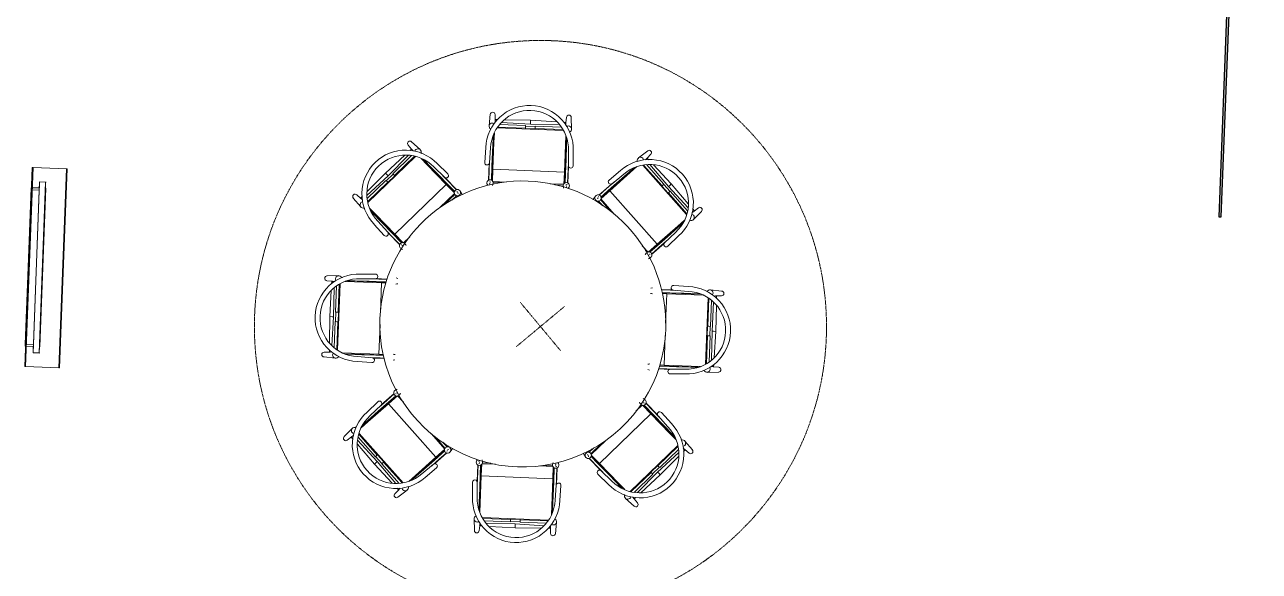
# Model space of a CAD drawing. Header units: millimetres. Extents: x 17567 to 83301, y -4294 to 56331.
# Drawn here: x 25720 to 33488, y 25881 to 29321 of the extents above; entities that cross this region are included whole.
import ezdxf

# ---------------------------------------------------------------- set-up
doc = ezdxf.new("R2010")
doc.units = ezdxf.units.MM
doc.header["$MEASUREMENT"] = 0
doc.linetypes.add('Hidden', pattern=[7.14375, 4.7625, -2.38125])
for name, color, linetype, lineweight in [('A-WALL-PATT', 111, 'Continuous', 13), ('E-ELEC-EQPM', 71, 'Continuous', 13), ('E-ELEC-EQPM-HDLN', 91, 'Hidden', 13), ('I-FURN', 40, 'Continuous', 13), ('I-WALL', 2, 'Continuous', 13), ('Q-CASE', 33, 'Continuous', 13)]:
    doc.layers.add(name, color=color, linetype=linetype, lineweight=lineweight)

# ---------------------------------------------------------------- blocks, each defined once
blk = doc.blocks.new('New Furniture_Chairs for Low Team Tables_NC6 - NC6-V95-GA PLAN - LEVEL 11')
at = {"layer": 'I-FURN'}
for p, q in [((-255, 216.7), (-260, 143.7)), ((-222.7, 182.4), (-225, 216.7)), ((-207.4, 185.6), (-223.3, 185.3)), ((-221.7, 168.1), (-222.5, 180.2)), ((-182, 168), (0, 165)), ((0, 189), (-163.7, 186.3)), ((165.1, 184.9), (0, 189)), ((0, 189), (0, 175.1)), ((0, 175.1), (0, 165)), ((0, 165), (180.5, 169.5)), ((222.9, 183.4), (208.9, 183.8)), ((219.7, 170.5), (222.1, 170.6)), ((222.6, 180.6), (221.8, 169.3)), ((225, 216.7), (222.7, 182.1)), ((260, 143.7), (255, 216.7)), ((-250, 125.3), (-250, 119.7)), ((-248, 125.3), (-248, 123.4)), ((-230, -198.4), (-230, 85.5)), ((-225, 42.9), (-225, 99.9)), ((-207.9, 132.5), (207.9, 132.5)), ((-204.6, 137.7), (-30, 137.7)), ((-30, 153.7), (-194.5, 153.7)), ((-30, 153.6), (-30, 153.7)), ((-30, 150.5), (-30, 153.6)), ((30, 151.5), (-30, 151.5)), ((-30, 143.6), (-30, 150.5)), ((-30, 137.7), (-30, 143.6)), ((-30, 135.3), (-30, 137.7)), ((30, 135.3), (-30, 135.3)), ((194.5, 153.7), (30, 153.7)), ((30, 153.7), (30, 153.6)), ((30, 153.6), (30, 150.5)), ((30, 150.5), (30, 143.6)), ((30, 143.6), (30, 137.7)), ((30, 137.7), (204.6, 137.7)), ((30, 137.7), (30, 135.3)), ((225, 99.9), (225, 42.9)), ((230, 85.5), (230, -198.4)), ((248, 123.4), (248, 125.3)), ((250, 119.7), (250, 125.3)), ((-275, 6.2), (-278.5, -87.1)), ((-248.6, -88.2), (-245, 5.7)), ((-225, 42.9), (-225, -128.7)), ((225, -128.7), (225, 42.9)), ((245, 5.7), (248.6, -88.2)), ((278.5, -87.1), (275, 6.2)), ((-250, -93.8), (-250, -198.4)), ((-225, -128.7), (225, -128.7)), ((-225, -205.3), (-225, -128.7)), ((225, -202.8), (225, -128.7)), ((250, -198.4), (250, -93.8)), ((-259.3, -219.2), (-256.7, -230.3)), ((-248, -197.8), (-248, -198.4)), ((-240, -215.9), (-240, -211.9)), ((-169.1, -205.5), (-224.4, -205.5)), ((-223.4, -230.4), (-222.1, -225.2)), ((-222.1, -225.1), (-220.7, -219.2)), ((-222, -210.4), (-206.6, -210.4)), ((224.3, -205.5), (95.8, -205.5)), ((125.1, -210.4), (222.7, -210.4)), ((183, -223.7), (225, -223.7)), ((193.6, -226.1), (222.2, -225.4)), ((220.7, -219.2), (222.1, -225.1)), ((222.1, -225.2), (224.4, -234.6)), ((232, -197.8), (232, -198.4)), ((240, -212.7), (240, -215.9)), ((254.6, -238.9), (259.3, -219.2))]:
    blk.add_line(p, q, dxfattribs=at)
at = {"layer": 'I-FURN', "flags": 128}
for points in [[(-222.5, 178.6), (-222.5, 178.7), (-222.5, 179.1), (-222.5, 179.4), (-222.5, 179.6), (-222.5, 180), (-222.5, 180.1), (-222.6, 180.4), (-222.6, 180.7), (-222.6, 180.9), (-222.6, 181.3), (-222.7, 181.7), (-222.7, 181.9), (-222.8, 182.1), (-222.8, 182.4), (-222.9, 182.8), (-222.9, 183), (-223, 183.4), (-223, 183.7), (-223.2, 184.2), (-223.2, 184.7), (-223.3, 184.8)], [(222.7, 182), (222.7, 181.7), (222.6, 181.5), (222.6, 181.2), (222.6, 180.9), (222.6, 180.6), (222.5, 180.1), (222.5, 179.7), (222.5, 179.5), (222.5, 179.2), (222.5, 178.9), (222.5, 178.8), (222.5, 178.6), (222.5, 178.5), (222.6, 178.2)], [(-232, -197), (-232, -109.8), (-232, -21.8), (-232, 65.8), (-232, 79.8)], [(232, 79.4), (232, 37.9), (232, -49.9), (232, -137.9), (232, -197.8)], [(-248, -73.7), (-248, -137.9), (-248, -197.8)], [(248, -197), (248, -109.8), (248, -73.7)], [(-246.1, -196.9), (-246.4, -197), (-246.6, -197.1), (-246.7, -197.1), (-246.9, -197.2), (-247.1, -197.3), (-247.2, -197.3), (-247.4, -197.4), (-247.5, -197.5), (-247.6, -197.5), (-247.7, -197.6), (-247.8, -197.7), (-247.9, -197.7), (-248, -197.8), (-248, -197.8), (-248, -197.8), (-248, -197.8)], [(-242.5, -206.6), (-242.2, -206.6), (-241.9, -206.5), (-241.7, -206.5), (-241.3, -206.5), (-241.1, -206.5), (-240.9, -206.5), (-240.8, -206.5), (-240.6, -206.5), (-240.4, -206.5), (-240.1, -206.4), (-240, -206.4)], [(222.2, -225.3), (222.2, -225.4), (222.2, -225.4), (222.1, -225.2), (222.1, -224.9), (222, -224.6), (222, -224.4)], [(233.9, -196.9), (233.6, -197), (233.4, -197.1), (233.3, -197.1), (233.1, -197.2), (232.9, -197.3), (232.8, -197.3), (232.6, -197.4), (232.5, -197.5), (232.4, -197.5), (232.3, -197.6), (232.2, -197.7), (232.1, -197.7), (232, -197.8), (232, -197.8), (232, -197.8), (232, -197.8)], [(242.5, -206.6), (242.8, -206.7), (243.2, -206.7), (243.4, -206.8), (243.7, -206.8), (243.9, -206.9), (244.1, -206.9), (244.2, -207), (244.5, -207), (244.6, -207.1), (244.9, -207.1), (245, -207.2)]]:
    blk.add_lwpolyline(points, dxfattribs=at)
at = {"layer": 'I-FURN'}
for centre, radius, start, end in [((0, 6.9), 275, 89.99992, 180.13786), ((0, 5.7), 245, 90.0009, 180), ((0, 6.9), 275, 359.86214, 90.00008), ((0, 5.7), 245, 0, 89.9991), ((-263.5, -87.7), 15, 177.83343, 357.83343), ((263.5, -87.7), 15, 182.16657, 2.16657)]:
    blk.add_arc(centre, radius, start, end, dxfattribs=at)
for centre, major_axis, ratio, start_param, end_param in [((-240, 142.4), (-20, 0), 0.987314, 4.712389, 7.463284), ((-240, 215.7), (-15, 0), 0.987314, 4.712389, 6.283185), ((-240, 215.7), (15, 0), 0.987314, 0, 1.570796), ((-240, 142.4), (20, 0), 0.987314, 1.047198, 1.570796), ((240, 215.7), (-15, 0), 0.987314, 4.712389, 6.283185), ((240, 142.4), (-20, 0), 0.987314, 4.712389, 5.235988), ((240, 215.7), (15, 0), 0.987314, 0, 1.570796), ((240, 142.4), (20, 0), 0.987314, 5.103087, 7.853982), ((-240, -214.6), (19.8, 0), 0.999107, 1.570796, 3.60261), ((-240, -214.6), (19.8, 0), 0.999107, 0.018154, 1.570796), ((240, -214.6), (19.8, 0), 0.999107, 1.570796, 4.712389), ((240, -214.6), (19.8, 0), 0.999107, 0.872665, 1.570796), ((240, -214.6), (19.8, 0), 0.999107, 4.712389, 7.116678), ((240, -235.4), (15, 0), 0.999107, 1.3885, 1.570796), ((240, -235.4), (15, 0), 0.999107, 0.365985, 0.523599), ((240, -235.4), (15, 0), 0.999107, 5.637669, 6.424489)]:
    blk.add_ellipse(centre, major_axis=major_axis, ratio=ratio, start_param=start_param, end_param=end_param, dxfattribs=at)
blk = doc.blocks.new('New Furniture_Chairs for Low Team Tables_NC6 - NC6-V96-GA PLAN - LEVEL 11')
at = {"layer": 'I-FURN'}
for p, q in [((-256.7, 230.3), (-259.3, 219.2)), ((-250, 163.4), (-250, 93.8)), ((-230, -85.5), (-230, 157.4)), ((-225, 128.7), (-225, 156)), ((-222.1, 225.2), (-223.4, 230.4)), ((-220.7, 219.2), (-222.1, 225.1)), ((222.1, 225.1), (220.7, 219.2)), ((223.4, 230.4), (222.1, 225.2)), ((225, 128.7), (225, 156)), ((230, 157.4), (230, -85.5)), ((250, 93.8), (250, 163.4)), ((259.3, 219.2), (256.7, 230.3)), ((-275, -6.2), (-278.5, 87.1)), ((-248.6, 88.2), (-245, -5.7)), ((-225, 128.7), (-225, -42.9)), ((-38.4, 128.7), (-225, 128.7)), ((225, 128.7), (38.4, 128.7)), ((225, -42.9), (225, 128.7)), ((245, -5.7), (248.6, 88.2)), ((278.5, 87.1), (275, -6.2)), ((-225, -99.9), (-225, -42.9)), ((225, -42.9), (225, -99.9)), ((-260, -143.7), (-255, -216.7)), ((-250, -119.7), (-250, -125.3)), ((-248, -123.4), (-248, -125.3)), ((207.9, -132.5), (-207.9, -132.5)), ((-30, -137.7), (-204.6, -137.7)), ((-194.5, -153.7), (-30, -153.7)), ((-30, -137.7), (-30, -135.3)), ((-30, -135.3), (30, -135.3)), ((-30, -143.6), (-30, -137.7)), ((-30, -150.5), (-30, -143.6)), ((-30, -153.6), (-30, -150.5)), ((-30, -151.5), (30, -151.5)), ((-30, -153.7), (-30, -153.6)), ((30, -135.3), (30, -137.7)), ((30, -137.7), (30, -143.6)), ((204.6, -137.7), (30, -137.7)), ((30, -143.6), (30, -150.5)), ((30, -150.5), (30, -153.6)), ((30, -153.6), (30, -153.7)), ((30, -153.7), (194.5, -153.7)), ((248, -125.3), (248, -123.4)), ((250, -125.3), (250, -119.7)), ((255, -216.7), (260, -143.7)), ((-225, -216.7), (-222.7, -182.4)), ((-223.3, -185.3), (-207.4, -185.6)), ((-222.5, -180.2), (-221.7, -168.1)), ((0, -165), (-182, -168)), ((-163.7, -186.3), (0, -189)), ((180.5, -169.5), (0, -165)), ((0, -165), (0, -175.1)), ((0, -175.1), (0, -189)), ((0, -189), (165.1, -184.9)), ((208.9, -183.8), (222.9, -183.4)), ((222.1, -170.6), (219.7, -170.5)), ((221.7, -168.1), (222.6, -180.6)), ((222.7, -182.1), (225, -216.7))]:
    blk.add_line(p, q, dxfattribs=at)
at = {"layer": 'I-FURN', "flags": 128}
for points in [[(-248, 162.8), (-248, 109.8), (-248, 73.7)], [(-232, -79.8), (-232, -37.9), (-232, 49.9), (-232, 137.9), (-232, 158)], [(232, 158), (232, 109.8), (232, 21.8), (232, -65.8), (232, -79.8)], [(248, 73.7), (248, 137.9), (248, 162.8)], [(-223.3, -184.8), (-223.2, -184.6), (-223, -183.7), (-222.9, -183.2), (-222.9, -182.9), (-222.8, -182.4), (-222.7, -182), (-222.7, -181.7), (-222.7, -181.4), (-222.6, -181), (-222.6, -180.7), (-222.6, -180.5), (-222.5, -180.2), (-222.5, -180), (-222.5, -179.9), (-222.5, -179.6), (-222.5, -179.5), (-222.5, -179.3), (-222.5, -179.1), (-222.5, -178.9), (-222.5, -178.6)], [(222.5, -178.2), (222.5, -178.6), (222.5, -178.8), (222.5, -179), (222.5, -179.3), (222.5, -179.7), (222.5, -179.9), (222.5, -180), (222.5, -180.3), (222.6, -180.6), (222.6, -180.8), (222.6, -181.2), (222.6, -181.5), (222.7, -182)], [(222.6, -181.6), (222.6, -181.3), (222.6, -181.1), (222.6, -180.9), (222.6, -180.7), (222.6, -180.6), (222.7, -180.4), (222.7, -180.3), (222.7, -180.1)]]:
    blk.add_lwpolyline(points, dxfattribs=at)
at = {"layer": 'I-FURN'}
for centre, radius, start, end in [((-263.5, 87.7), 15, 2.16657, 182.16657), ((263.5, 87.7), 15, 357.83343, 177.83343), ((0, -6.9), 275, 179.86214, 270.00008), ((0, -5.7), 245, 180, 269.9991), ((0, -5.7), 245, 270.0009, 360), ((0, -6.9), 275, 269.99992, 0.13786)]:
    blk.add_arc(centre, radius, start, end, dxfattribs=at)
for centre, major_axis, start_param, end_param in [((-240, -142.4), (20, 0), 1.961494, 4.712389), ((240, -142.4), (-20, 0), 1.570796, 4.321691), ((-240, -215.7), (15, 0), 3.141593, 4.712389), ((-240, -142.4), (-20, 0), 1.570796, 2.094395), ((-240, -215.7), (-15, 0), 1.570796, 3.141593), ((240, -215.7), (15, 0), 3.141593, 4.712389), ((240, -142.4), (20, 0), 4.18879, 4.712389), ((240, -215.7), (-15, 0), 1.570796, 3.141593)]:
    blk.add_ellipse(centre, major_axis=major_axis, ratio=0.987314, start_param=start_param, end_param=end_param, dxfattribs=at)
blk = doc.blocks.new('New Furniture_Chairs for Low Team Tables_NC6 - NC6-V97-GA PLAN - LEVEL 11')
at = {"layer": 'I-FURN'}
for p, q in [((-255, 216.7), (-260, 143.7)), ((-222.7, 182.4), (-225, 216.7)), ((-207.4, 185.6), (-223.3, 185.3)), ((-221.7, 168.1), (-222.5, 180.2)), ((-182, 168), (0, 165)), ((0, 189), (-163.7, 186.3)), ((165.1, 184.9), (0, 189)), ((0, 189), (0, 175.1)), ((0, 175.1), (0, 165)), ((0, 165), (180.5, 169.5)), ((222.9, 183.4), (208.9, 183.8)), ((219.7, 170.5), (222.1, 170.6)), ((222.6, 180.6), (221.7, 168.1)), ((225, 216.7), (222.7, 182.1)), ((260, 143.7), (255, 216.7)), ((-250, 125.3), (-250, 119.7)), ((-248, 125.3), (-248, 123.4)), ((-230, -198.4), (-230, 85.5)), ((-225, 42.9), (-225, 99.9)), ((-207.9, 132.5), (207.9, 132.5)), ((-204.6, 137.7), (-30, 137.7)), ((-30, 153.7), (-194.5, 153.7)), ((-30, 153.6), (-30, 153.7)), ((-30, 150.5), (-30, 153.6)), ((30, 151.5), (-30, 151.5)), ((-30, 143.6), (-30, 150.5)), ((-30, 137.7), (-30, 143.6)), ((-30, 135.3), (-30, 137.7)), ((30, 135.3), (-30, 135.3)), ((194.5, 153.7), (30, 153.7)), ((30, 153.7), (30, 153.6)), ((30, 153.6), (30, 150.5)), ((30, 150.5), (30, 143.6)), ((30, 143.6), (30, 137.7)), ((30, 137.7), (204.6, 137.7)), ((30, 137.7), (30, 135.3)), ((225, 99.9), (225, 42.9)), ((230, 85.5), (230, -198.4)), ((248, 123.4), (248, 125.3)), ((250, 119.7), (250, 125.3)), ((-275, 6.2), (-278.5, -87.1)), ((-248.6, -88.2), (-245, 5.7)), ((-225, 42.9), (-225, -128.7)), ((225, -128.7), (225, 42.9)), ((245, 5.7), (248.6, -88.2)), ((278.5, -87.1), (275, 6.2)), ((-250, -93.8), (-250, -198.4)), ((-225, -128.7), (225, -128.7)), ((-225, -205.3), (-225, -128.7)), ((225, -204.4), (225, -128.7)), ((250, -198.4), (250, -93.8)), ((-259.3, -219.2), (-256.3, -231.7)), ((-248, -197.8), (-248, -198.4)), ((-240, -215.9), (-240, -211.9)), ((-240, -222.4), (-238.6, -222.4)), ((-137.3, -205.5), (-224.4, -205.5)), ((-223.4, -230.4), (-222.1, -225.2)), ((-222.1, -225.1), (-220.7, -219.2)), ((-222, -210.4), (-167.6, -210.4)), ((224.3, -205.5), (137.3, -205.5)), ((167.6, -210.4), (222.7, -210.4)), ((220.7, -219.2), (222.1, -225.1)), ((222.1, -225.2), (223.4, -230.4)), ((223.5, -223.7), (225, -223.7)), ((232, -197.8), (232, -198.4)), ((240, -205.5), (238.6, -205.5)), ((240, -211.9), (240, -215.9)), ((256.3, -231.6), (259.3, -219.2))]:
    blk.add_line(p, q, dxfattribs=at)
at = {"layer": 'I-FURN', "flags": 128}
for points in [[(-222.5, 178.6), (-222.5, 178.7), (-222.5, 179.1), (-222.5, 179.4), (-222.5, 179.6), (-222.5, 180), (-222.5, 180.1), (-222.6, 180.4), (-222.6, 180.7), (-222.6, 180.9), (-222.6, 181.3), (-222.7, 181.7), (-222.7, 181.9), (-222.8, 182.1), (-222.8, 182.4), (-222.9, 182.8), (-222.9, 183), (-223, 183.4), (-223, 183.7), (-223.2, 184.2), (-223.2, 184.7), (-223.3, 184.8)], [(222.7, 182), (222.7, 181.7), (222.6, 181.5), (222.6, 181.2), (222.6, 180.9), (222.6, 180.6), (222.5, 180.1), (222.5, 179.7), (222.5, 179.5), (222.5, 179.2), (222.5, 178.9), (222.5, 178.8), (222.5, 178.6), (222.5, 178.5), (222.6, 178.2)], [(222.7, 180.2), (222.7, 180.5), (222.6, 180.7), (222.6, 180.8), (222.6, 181.1), (222.6, 181.2), (222.6, 181.6)], [(-232, -197), (-232, -109.8), (-232, -21.8), (-232, 65.8), (-232, 79.8)], [(232, 79.8), (232, 37.9), (232, -49.9), (232, -137.9), (232, -197.8)], [(-248, -73.7), (-248, -137.9), (-248, -197.8)], [(248, -197), (248, -109.8), (248, -73.7)], [(-246.1, -196.9), (-246.4, -197), (-246.6, -197.1), (-246.7, -197.1), (-246.9, -197.2), (-247.1, -197.3), (-247.2, -197.3), (-247.4, -197.4), (-247.5, -197.5), (-247.6, -197.5), (-247.7, -197.6), (-247.8, -197.7), (-247.9, -197.7), (-248, -197.8), (-248, -197.8), (-248, -197.8), (-248, -197.8)], [(-242.5, -206.6), (-242.2, -206.6), (-241.9, -206.5), (-241.7, -206.5), (-241.3, -206.5), (-241.1, -206.5), (-240.9, -206.5), (-240.8, -206.5), (-240.6, -206.5), (-240.4, -206.5), (-240.1, -206.4), (-240, -206.4)], [(233.9, -196.9), (233.6, -197), (233.4, -197.1), (233.3, -197.1), (233.1, -197.2), (232.9, -197.3), (232.8, -197.3), (232.6, -197.4), (232.5, -197.5), (232.4, -197.5), (232.3, -197.6), (232.2, -197.7), (232.1, -197.7), (232, -197.8), (232, -197.8), (232, -197.8), (232, -197.8)], [(242.5, -206.6), (242.8, -206.7), (243.2, -206.7), (243.4, -206.8), (243.7, -206.8), (243.9, -206.9), (244.1, -206.9), (244.2, -207), (244.5, -207), (244.6, -207.1), (244.9, -207.1), (245, -207.2)]]:
    blk.add_lwpolyline(points, dxfattribs=at)
at = {"layer": 'I-FURN'}
for centre, radius, start, end in [((0, 6.9), 275, 89.99992, 180.13786), ((0, 5.7), 245, 90.0009, 180), ((0, 6.9), 275, 359.86214, 90.00008), ((0, 5.7), 245, 0, 89.9991), ((-263.5, -87.7), 15, 177.83343, 357.83343), ((263.5, -87.7), 15, 182.16657, 2.16657)]:
    blk.add_arc(centre, radius, start, end, dxfattribs=at)
for centre, major_axis, ratio, start_param, end_param in [((-240, 142.4), (-20, 0), 0.987314, 4.712389, 7.463284), ((-240, 215.7), (-15, 0), 0.987314, 4.712389, 6.283185), ((-240, 215.7), (15, 0), 0.987314, 0, 1.570796), ((-240, 142.4), (20, 0), 0.987314, 1.047198, 1.570796), ((240, 215.7), (-15, 0), 0.987314, 4.712389, 6.283185), ((240, 142.4), (-20, 0), 0.987314, 4.712389, 5.235988), ((240, 215.7), (15, 0), 0.987314, 0, 1.570796), ((240, 142.4), (20, 0), 0.987314, 5.103087, 7.853982), ((-240, -214.6), (19.8, 0), 0.999107, 2.289613, 4.014257), ((-240, -214.6), (19.8, 0), 0.999107, 1.570796, 2.268928), ((-240, -235.4), (15, 0), 0.999107, 1.598086, 1.958235), ((-240, -214.6), (19.8, 0), 0.999107, 5.816427, 7.853982), ((240, -214.6), (19.8, 0), 0.999107, 1.570796, 3.608351), ((240, -214.6), (19.8, 0), 0.999107, 5.410521, 7.853982), ((240, -235.4), (15, 0), 0.999107, 1.3885, 1.570796), ((240, -235.4), (15, 0), 0.999107, 0.365985, 0.523599)]:
    blk.add_ellipse(centre, major_axis=major_axis, ratio=ratio, start_param=start_param, end_param=end_param, dxfattribs=at)
blk = doc.blocks.new('New Furniture_Chairs for Low Team Tables_NC6 - NC6-V98-GA PLAN - LEVEL 11')
at = {"layer": 'I-FURN'}
for p, q in [((-255, 216.7), (-260, 143.7)), ((-222.7, 182.4), (-225, 216.7)), ((-207.4, 185.6), (-223.3, 185.3)), ((-221.7, 168.1), (-222.5, 180.2)), ((-182, 168), (0, 165)), ((0, 189), (-163.7, 186.3)), ((165.1, 184.9), (0, 189)), ((0, 189), (0, 175.1)), ((0, 175.1), (0, 165)), ((0, 165), (180.5, 169.5)), ((222.9, 183.4), (208.9, 183.8)), ((219.7, 170.5), (222.1, 170.6)), ((222.6, 180.6), (221.7, 168.1)), ((225, 216.7), (222.7, 182.1)), ((260, 143.7), (255, 216.7)), ((-250, 125.3), (-250, 119.7)), ((-248, 125.3), (-248, 123.4)), ((-230, -198.4), (-230, 85.5)), ((-225, 42.9), (-225, 99.9)), ((-207.9, 132.5), (207.9, 132.5)), ((-204.6, 137.7), (-30, 137.7)), ((-30, 153.7), (-194.5, 153.7)), ((-30, 153.6), (-30, 153.7)), ((-30, 150.5), (-30, 153.6)), ((30, 151.5), (-30, 151.5)), ((-30, 143.6), (-30, 150.5)), ((-30, 137.7), (-30, 143.6)), ((-30, 135.3), (-30, 137.7)), ((30, 135.3), (-30, 135.3)), ((194.5, 153.7), (30, 153.7)), ((30, 153.7), (30, 153.6)), ((30, 153.6), (30, 150.5)), ((30, 150.5), (30, 143.6)), ((30, 143.6), (30, 137.7)), ((30, 137.7), (204.6, 137.7)), ((30, 137.7), (30, 135.3)), ((225, 99.9), (225, 42.9)), ((230, 85.5), (230, -198.4)), ((248, 123.4), (248, 125.3)), ((250, 119.7), (250, 125.3)), ((-275, 6.2), (-278.5, -87.1)), ((-248.6, -88.2), (-245, 5.7)), ((-225, 42.9), (-225, -128.7)), ((225, -128.7), (225, 42.9)), ((245, 5.7), (248.6, -88.2)), ((278.5, -87.1), (275, 6.2)), ((-250, -93.8), (-250, -198.4)), ((-225, -128.7), (225, -128.7)), ((-225, -205.3), (-225, -128.7)), ((225, -202.8), (225, -128.7)), ((250, -198.4), (250, -93.8)), ((-259.3, -219.2), (-256.7, -230.3)), ((-248, -197.8), (-248, -198.4)), ((-240, -215.9), (-240, -211.9)), ((-169.1, -205.5), (-224.4, -205.5)), ((-223.4, -230.4), (-222.1, -225.2)), ((-222.1, -225.1), (-220.7, -219.2)), ((-222, -210.4), (-205.1, -210.4)), ((224.3, -205.5), (95.8, -205.5)), ((125.1, -210.4), (222.7, -210.4)), ((183, -223.7), (225, -223.7)), ((193.6, -226.1), (222.2, -225.4)), ((220.7, -219.2), (222.1, -225.1)), ((222.1, -225.2), (224.4, -234.6)), ((232, -197.8), (232, -198.4)), ((240, -211.9), (240, -215.9)), ((254.6, -238.9), (259.3, -219.2))]:
    blk.add_line(p, q, dxfattribs=at)
at = {"layer": 'I-FURN', "flags": 128}
for points in [[(-222.5, 178.6), (-222.5, 178.7), (-222.5, 179.1), (-222.5, 179.4), (-222.5, 179.6), (-222.5, 180), (-222.5, 180.1), (-222.6, 180.4), (-222.6, 180.7), (-222.6, 180.9), (-222.6, 181.3), (-222.7, 181.7), (-222.7, 181.9), (-222.8, 182.1), (-222.8, 182.4), (-222.9, 182.8), (-222.9, 183), (-223, 183.4), (-223, 183.7), (-223.2, 184.2), (-223.2, 184.7), (-223.3, 184.8)], [(222.7, 182), (222.7, 181.7), (222.6, 181.5), (222.6, 181.2), (222.6, 180.9), (222.6, 180.6), (222.5, 180.1), (222.5, 179.7), (222.5, 179.5), (222.5, 179.2), (222.5, 178.9), (222.5, 178.8), (222.5, 178.6), (222.5, 178.5), (222.6, 178.2)], [(-232, -197), (-232, -109.8), (-232, -21.8), (-232, 65.8), (-232, 79.8)], [(232, 79.8), (232, 37.9), (232, -49.9), (232, -137.9), (232, -197.8)], [(-248, -73.7), (-248, -137.9), (-248, -197.8)], [(248, -197), (248, -109.8), (248, -73.7)], [(-246.1, -196.9), (-246.4, -197), (-246.6, -197.1), (-246.7, -197.1), (-246.9, -197.2), (-247.1, -197.3), (-247.2, -197.3), (-247.4, -197.4), (-247.5, -197.5), (-247.6, -197.5), (-247.7, -197.6), (-247.8, -197.7), (-247.9, -197.7), (-248, -197.8), (-248, -197.8), (-248, -197.8), (-248, -197.8)], [(-242.5, -206.6), (-242.2, -206.6), (-241.9, -206.5), (-241.7, -206.5), (-241.3, -206.5), (-241.1, -206.5), (-240.9, -206.5), (-240.8, -206.5), (-240.6, -206.5), (-240.4, -206.5), (-240.1, -206.4), (-240, -206.4)], [(222.2, -225.3), (222.2, -225.4), (222.2, -225.4), (222.1, -225.2), (222.1, -224.9), (222, -224.6), (222, -224.4)], [(233.9, -196.9), (233.6, -197), (233.4, -197.1), (233.3, -197.1), (233.1, -197.2), (232.9, -197.3), (232.8, -197.3), (232.6, -197.4), (232.5, -197.5), (232.4, -197.5), (232.3, -197.6), (232.2, -197.7), (232.1, -197.7), (232, -197.8), (232, -197.8), (232, -197.8), (232, -197.8)], [(242.5, -206.6), (242.8, -206.7), (243.2, -206.7), (243.4, -206.8), (243.7, -206.8), (243.9, -206.9), (244.1, -206.9), (244.2, -207), (244.5, -207), (244.6, -207.1), (244.9, -207.1), (245, -207.2)]]:
    blk.add_lwpolyline(points, dxfattribs=at)
at = {"layer": 'I-FURN'}
for centre, radius, start, end in [((0, 6.9), 275, 89.99992, 180.13786), ((0, 5.7), 245, 90.0009, 180), ((0, 6.9), 275, 359.86214, 90.00008), ((0, 5.7), 245, 0, 89.9991), ((-263.5, -87.7), 15, 177.83343, 357.83343), ((263.5, -87.7), 15, 182.16657, 2.16657)]:
    blk.add_arc(centre, radius, start, end, dxfattribs=at)
for centre, major_axis, ratio, start_param, end_param in [((-240, 142.4), (-20, 0), 0.987314, 4.712389, 7.463284), ((-240, 215.7), (-15, 0), 0.987314, 4.712389, 6.283185), ((-240, 215.7), (15, 0), 0.987314, 0, 1.570796), ((-240, 142.4), (20, 0), 0.987314, 1.047198, 1.570796), ((240, 215.7), (-15, 0), 0.987314, 4.712389, 6.283185), ((240, 142.4), (-20, 0), 0.987314, 4.712389, 5.273828), ((240, 215.7), (15, 0), 0.987314, 0, 1.570796), ((240, 142.4), (20, 0), 0.987314, 5.103087, 7.853982), ((-240, -214.6), (19.8, 0), 0.999107, 1.570796, 3.60261), ((-240, -214.6), (19.8, 0), 0.999107, 0.018154, 1.570796), ((240, -214.6), (19.8, 0), 0.999107, 1.570796, 4.712389), ((240, -214.6), (19.8, 0), 0.999107, 5.074242, 7.853982), ((240, -235.4), (15, 0), 0.999107, 1.3885, 1.570796), ((240, -235.4), (15, 0), 0.999107, 0.365985, 0.523599), ((240, -214.6), (19.8, 0), 0.999107, 4.712389, 5.061455), ((240, -235.4), (15, 0), 0.999107, 5.637669, 6.424489)]:
    blk.add_ellipse(centre, major_axis=major_axis, ratio=ratio, start_param=start_param, end_param=end_param, dxfattribs=at)
blk = doc.blocks.new('New Furniture_Chairs for Low Team Tables_NC6 - NC6-V99-GA PLAN - LEVEL 11')
at = {"layer": 'I-FURN'}
for p, q in [((224.4, 234.6), (222.1, 225.2)), ((259.3, 219.2), (254.6, 238.9)), ((-256.7, 230.3), (-259.3, 219.2)), ((-250, 198.4), (-250, 93.8)), ((-248, 198.4), (-248, 197.8)), ((-240, 211.9), (-240, 215.9)), ((-230, -85.5), (-230, 198.4)), ((-225, 128.7), (-225, 205.3)), ((-224.4, 205.5), (-169.1, 205.5)), ((-222.1, 225.2), (-223.4, 230.4)), ((-220.7, 219.2), (-222.1, 225.1)), ((-205.1, 210.4), (-222, 210.4)), ((95.8, 205.5), (224.3, 205.5)), ((222.7, 210.4), (125.1, 210.4)), ((225, 223.7), (183, 223.7)), ((222.2, 225.4), (193.6, 226.1)), ((222.1, 225.1), (220.7, 219.2)), ((225, 128.7), (225, 202.8)), ((230, 198.4), (230, -85.5)), ((232, 198.4), (232, 197.8)), ((240, 215.9), (240, 212.7)), ((250, 93.8), (250, 198.4)), ((-275, -6.2), (-278.5, 87.1)), ((-248.6, 88.2), (-245, -5.7)), ((-225, 128.7), (-225, -42.9)), ((225, 128.7), (-225, 128.7)), ((225, -42.9), (225, 128.7)), ((245, -5.7), (248.6, 88.2)), ((278.5, 87.1), (275, -6.2)), ((-225, -99.9), (-225, -42.9)), ((225, -42.9), (225, -99.9)), ((-260, -143.7), (-255, -216.7)), ((-250, -119.7), (-250, -125.3)), ((-248, -123.4), (-248, -125.3)), ((207.9, -132.5), (-207.9, -132.5)), ((-30, -137.7), (-204.6, -137.7)), ((-194.5, -153.7), (-30, -153.7)), ((-30, -137.7), (-30, -135.3)), ((-30, -135.3), (30, -135.3)), ((-30, -143.6), (-30, -137.7)), ((-30, -150.5), (-30, -143.6)), ((-30, -153.6), (-30, -150.5)), ((-30, -151.5), (30, -151.5)), ((-30, -153.7), (-30, -153.6)), ((30, -135.3), (30, -137.7)), ((30, -137.7), (30, -143.6)), ((204.6, -137.7), (30, -137.7)), ((30, -143.6), (30, -150.5)), ((30, -150.5), (30, -153.6)), ((30, -153.6), (30, -153.7)), ((30, -153.7), (194.5, -153.7)), ((248, -125.3), (248, -123.4)), ((250, -125.3), (250, -119.7)), ((255, -216.7), (260, -143.7)), ((-225, -216.7), (-222.7, -182.4)), ((-223.3, -185.3), (-207.4, -185.6)), ((-222.5, -180.2), (-221.7, -168.1)), ((0, -165), (-182, -168)), ((-163.7, -186.3), (0, -189)), ((180.5, -169.5), (0, -165)), ((0, -165), (0, -175.1)), ((0, -175.1), (0, -189)), ((0, -189), (165.1, -184.9)), ((208.9, -183.8), (222.9, -183.4)), ((222.1, -170.6), (219.7, -170.5)), ((221.7, -168.1), (222.6, -180.6)), ((222.7, -182.1), (225, -216.7))]:
    blk.add_line(p, q, dxfattribs=at)
at = {"layer": 'I-FURN', "flags": 128}
for points in [[(-248, 197.8), (-248, 109.8), (-248, 73.7)], [(-248, 197.8), (-248, 197.8), (-248, 197.8), (-248, 197.8), (-247.9, 197.8), (-247.9, 197.7), (-247.8, 197.7), (-247.7, 197.6), (-247.6, 197.6), (-247.5, 197.5), (-247.3, 197.4), (-247.2, 197.3), (-247, 197.2), (-246.8, 197.1), (-246.7, 197.1), (-246.4, 197), (-246.3, 197), (-246.1, 196.9)], [(-240, 206.4), (-240.3, 206.5), (-240.7, 206.5), (-240.8, 206.5), (-241.2, 206.5), (-241.4, 206.5), (-241.6, 206.5), (-241.7, 206.5), (-242, 206.6), (-242.2, 206.6), (-242.4, 206.6), (-242.5, 206.6)], [(-232, -79.8), (-232, -37.9), (-232, 49.9), (-232, 137.9), (-232, 197)], [(222, 224.4), (222, 224.5), (222, 224.8), (222.1, 225.1), (222.2, 225.4), (222.2, 225.4), (222.2, 225.4), (222.2, 225.4), (222.2, 225.3)], [(232, 197.8), (232, 109.8), (232, 21.8), (232, -65.8), (232, -79.8)], [(232, 197.8), (232, 197.8), (232, 197.8), (232, 197.8), (232.1, 197.8), (232.1, 197.7), (232.2, 197.7), (232.3, 197.6), (232.4, 197.6), (232.5, 197.5), (232.7, 197.4), (232.8, 197.3), (233, 197.2), (233.2, 197.1), (233.3, 197.1), (233.6, 197), (233.7, 197), (233.9, 196.9)], [(245, 207.2), (244.7, 207.1), (244.4, 207), (244.2, 207), (243.8, 206.9), (243.7, 206.8), (243.4, 206.8), (243.3, 206.8), (243.1, 206.7), (242.9, 206.7), (242.6, 206.6), (242.5, 206.6)], [(248, 73.7), (248, 137.9), (248, 197)], [(-223.3, -184.8), (-223.2, -184.6), (-223, -183.7), (-222.9, -183.2), (-222.9, -182.9), (-222.8, -182.4), (-222.7, -182), (-222.7, -181.7), (-222.7, -181.4), (-222.6, -181), (-222.6, -180.7), (-222.6, -180.5), (-222.5, -180.2), (-222.5, -180), (-222.5, -179.9), (-222.5, -179.6), (-222.5, -179.5), (-222.5, -179.3), (-222.5, -179.1), (-222.5, -178.9), (-222.5, -178.6)], [(222.5, -178.2), (222.5, -178.6), (222.5, -178.8), (222.5, -179), (222.5, -179.3), (222.5, -179.7), (222.5, -179.9), (222.5, -180), (222.5, -180.3), (222.6, -180.6), (222.6, -180.8), (222.6, -181.2), (222.6, -181.5), (222.7, -182)]]:
    blk.add_lwpolyline(points, dxfattribs=at)
at = {"layer": 'I-FURN'}
for centre, radius, start, end in [((-263.5, 87.7), 15, 2.16657, 182.16657), ((263.5, 87.7), 15, 357.83343, 177.83343), ((0, -6.9), 275, 179.86214, 270.00008), ((0, -5.7), 245, 180, 269.9991), ((0, -5.7), 245, 270.0009, 360), ((0, -6.9), 275, 269.99992, 0.13786)]:
    blk.add_arc(centre, radius, start, end, dxfattribs=at)
for centre, major_axis, ratio, start_param, end_param in [((240, 214.6), (19.8, 0), 0.999107, 1.570796, 4.712389), ((240, 214.6), (19.8, 0), 0.999107, 1.22173, 1.570796), ((240, 214.6), (19.8, 0), 0.999107, 5.449693, 7.492128), ((240, 235.4), (15, 0), 0.999107, 6.141882, 6.928702), ((-240, 214.6), (19.8, 0), 0.999107, 2.680575, 4.712389), ((-240, 214.6), (19.8, 0), 0.999107, 4.712389, 6.265031), ((240, 235.4), (15, 0), 0.999107, 4.712389, 4.894686), ((240, 214.6), (19.8, 0), 0.999107, 4.712389, 5.410521), ((240, 235.4), (15, 0), 0.999107, 5.759587, 5.9172), ((-240, -142.4), (20, 0), 0.987314, 1.961494, 4.712389), ((240, -142.4), (-20, 0), 0.987314, 1.570796, 4.321691), ((-240, -215.7), (15, 0), 0.987314, 3.141593, 4.712389), ((-240, -142.4), (-20, 0), 0.987314, 1.570796, 2.094395), ((-240, -215.7), (-15, 0), 0.987314, 1.570796, 3.141593), ((240, -215.7), (15, 0), 0.987314, 3.141593, 4.712389), ((240, -142.4), (20, 0), 0.987314, 4.15095, 4.712389), ((240, -215.7), (-15, 0), 0.987314, 1.570796, 3.141593)]:
    blk.add_ellipse(centre, major_axis=major_axis, ratio=ratio, start_param=start_param, end_param=end_param, dxfattribs=at)
blk = doc.blocks.new('Electrical Equipment_Fixed TV Screen_SCR-002 - SCR- Samsung DM75E 48_ Display-4278073-GA PLAN - LEVEL 11')
at = {"layer": 'E-ELEC-EQPM'}
for p, q in [((-272, 92.3), (-273, 92.3)), ((-273, 92.3), (-273, 50.8)), ((-272, 50.8), (-272, 92.3)), ((-272, 50.8), (-272, 88.9)), ((-272, 88.9), (-234, 88.9)), ((-272, 88.9), (803, 88.9)), ((-272, 50.8), (-272, 88.9)), ((803, 88.9), (-272, 88.9)), ((-272, 88.9), (-272, 50.8)), ((-234, 88.9), (-234, 92.3)), ((-234, 92.3), (764.9, 92.3)), ((764.9, 92.3), (764.9, 88.9)), ((764.9, 88.9), (803, 88.9)), ((804, 92.3), (803, 92.3)), ((803, 92.3), (803, 50.8)), ((803, 88.9), (803, 50.8)), ((803, 88.9), (803, 50.8)), ((803, 50.8), (803, 88.9)), ((804, 50.8), (804, 92.3)), ((-273, 50.8), (-272, 50.8)), ((-234, 50.8), (-272, 50.8)), ((-221.2, 50.8), (-272, 50.8)), ((-272, 50.8), (803, 50.8)), ((-234, 0), (-234, 50.8)), ((764.9, 0), (-234, 0)), ((-221.2, 0), (-221.2, 50.8)), ((752.2, 50.8), (-221.2, 50.8)), ((752.2, 0), (-221.2, 0)), ((522.2, 0), (-92.8, 0)), ((752.2, 50.8), (752.2, 0)), ((803, 50.8), (752.2, 50.8)), ((764.9, 50.8), (764.9, 0)), ((803, 50.8), (764.9, 50.8)), ((803, 50.8), (804, 50.8))]:
    blk.add_line(p, q, dxfattribs=at)
blk = doc.blocks.new('BVN_Project Room North Shelf - JO-N-31-10000937-GA PLAN - LEVEL 11')
at = {"layer": 'Q-CASE'}
for p, q in [((-581.8, -83.5), (-581.8, -78.5)), ((671.2, -78.5), (-581.8, -78.5)), ((-581.8, -293.5), (-581.8, -83.5)), ((671.2, -83.5), (-581.8, -83.5)), ((671.2, -78.5), (671.2, -83.5)), ((671.2, -83.5), (671.2, -293.5)), ((-581.8, -298.5), (-581.8, -293.5)), ((671.2, -293.5), (-581.8, -293.5)), ((-581.8, -298.5), (671.2, -298.5)), ((671.2, -293.5), (671.2, -298.5))]:
    blk.add_line(p, q, dxfattribs=at)
blk = doc.blocks.new('POWER_DATA_DROPPER - POWER_DATA_DROPPER-V155-GA PLAN - LEVEL 11')
at = {"layer": 'E-ELEC-EQPM-HDLN'}
for q in [(0, 200), (-200, 0), (0, -200), (200, 0)]:
    blk.add_line((0, 0), q, dxfattribs=at)
blk.add_circle((0, 0), 1800, dxfattribs=at)
blk.add_circle((0, 0), 1800, dxfattribs=at)
blk = doc.blocks.new('Existing Furniture_Meeting Table Round_ET24 - ET24-9675828-GA PLAN - LEVEL 11')
at = {"layer": 'I-FURN'}
for start, end in [(360, 180), (180, 360)]:
    blk.add_arc((49.3, -3000), 900, start, end, dxfattribs=at)
blk = doc.blocks.new('New Furniture_Chairs for Low Team Tables_NC6 - NC6-V208-GA PLAN - LEVEL 11')
at = {"layer": 'I-FURN'}
for p, q in [((-256.4, 231.5), (-259.3, 219.2)), ((-250, 198.4), (-250, 93.8)), ((-248, 198.4), (-248, 197.8)), ((-238.6, 222.4), (-240, 222.4)), ((-240, 211.9), (-240, 215.7)), ((-230, -85.5), (-230, 198.4)), ((-225, 128.7), (-225, 205.3)), ((-224.4, 205.5), (-137.3, 205.5)), ((-222.1, 225.2), (-223.4, 230.4)), ((-220.7, 219.2), (-222.1, 225.1)), ((-167.6, 210.4), (-222, 210.4)), ((137.3, 205.5), (224.3, 205.5)), ((222.7, 210.4), (167.6, 210.4)), ((222.1, 225.1), (220.7, 219.2)), ((223.4, 230.4), (222.1, 225.2)), ((225, 223.7), (223.5, 223.7)), ((225, 128.7), (225, 204.4)), ((230, 198.4), (230, -85.5)), ((232, 198.4), (232, 197.8)), ((238.6, 205.5), (240, 205.5)), ((240, 215.7), (240, 211.9)), ((250, 93.8), (250, 198.4)), ((259.3, 219.2), (256.3, 231.9)), ((-275, -6.2), (-278.5, 87.1)), ((-248.6, 88.2), (-245, -5.7)), ((-225, 128.7), (-225, -42.9)), ((225, 128.7), (-225, 128.7)), ((225, -42.9), (225, 128.7)), ((245, -5.7), (248.6, 88.2)), ((278.5, 87.1), (275, -6.2)), ((-225, -99.9), (-225, -42.9)), ((225, -42.9), (225, -99.9)), ((-260, -143.7), (-255, -216.7)), ((-250, -119.7), (-250, -125.3)), ((-248, -123.4), (-248, -125.3)), ((207.9, -132.5), (-207.9, -132.5)), ((-30, -137.7), (-204.6, -137.7)), ((-194.5, -153.7), (-30, -153.7)), ((-30, -137.7), (-30, -135.3)), ((-30, -135.3), (30, -135.3)), ((-30, -143.6), (-30, -137.7)), ((-30, -150.5), (-30, -143.6)), ((-30, -153.6), (-30, -150.5)), ((-30, -151.5), (30, -151.5)), ((-30, -153.7), (-30, -153.6)), ((30, -135.3), (30, -137.7)), ((30, -137.7), (30, -143.6)), ((204.6, -137.7), (30, -137.7)), ((30, -143.6), (30, -150.5)), ((30, -150.5), (30, -153.6)), ((30, -153.6), (30, -153.7)), ((30, -153.7), (194.5, -153.7)), ((248, -125.3), (248, -123.4)), ((250, -125.3), (250, -119.7)), ((255, -216.7), (260, -143.7)), ((-225, -216.7), (-222.7, -182.4)), ((-223.3, -185.3), (-207.4, -185.6)), ((-222.5, -180.2), (-221.7, -168.1)), ((0, -165), (-182, -168)), ((-163.7, -186.3), (0, -189)), ((180.5, -169.5), (0, -165)), ((0, -165), (0, -175.1)), ((0, -175.1), (0, -189)), ((0, -189), (165.1, -184.9)), ((208.9, -183.8), (222.9, -183.4)), ((222.1, -170.6), (219.7, -170.5)), ((221.7, -168.1), (222.6, -180.6)), ((222.7, -182.1), (225, -216.7))]:
    blk.add_line(p, q, dxfattribs=at)
at = {"layer": 'I-FURN', "flags": 128}
for points in [[(-248, 197.8), (-248, 109.8), (-248, 73.7)], [(-248, 197.8), (-248, 197.8), (-248, 197.8), (-248, 197.8), (-247.9, 197.8), (-247.9, 197.7), (-247.8, 197.7), (-247.7, 197.6), (-247.6, 197.6), (-247.5, 197.5), (-247.3, 197.4), (-247.2, 197.3), (-247, 197.2), (-246.8, 197.1), (-246.7, 197.1), (-246.4, 197), (-246.3, 197), (-246.1, 196.9)], [(-240, 206.4), (-240.3, 206.5), (-240.7, 206.5), (-240.8, 206.5), (-241.2, 206.5), (-241.4, 206.5), (-241.6, 206.5), (-241.7, 206.5), (-242, 206.6), (-242.2, 206.6), (-242.4, 206.6), (-242.5, 206.6)], [(-232, -79.8), (-232, -37.9), (-232, 49.9), (-232, 137.9), (-232, 197)], [(232, 197.8), (232, 109.8), (232, 21.8), (232, -65.8), (232, -79.8)], [(232, 197.8), (232, 197.8), (232, 197.8), (232, 197.8), (232.1, 197.8), (232.1, 197.7), (232.2, 197.7), (232.3, 197.6), (232.4, 197.6), (232.5, 197.5), (232.7, 197.4), (232.8, 197.3), (233, 197.2), (233.2, 197.1), (233.3, 197.1), (233.6, 197), (233.7, 197), (233.9, 196.9)], [(245, 207.2), (244.7, 207.1), (244.4, 207), (244.2, 207), (243.8, 206.9), (243.7, 206.8), (243.4, 206.8), (243.3, 206.8), (243.1, 206.7), (242.9, 206.7), (242.6, 206.6), (242.5, 206.6)], [(248, 73.7), (248, 137.9), (248, 197)], [(-223.3, -184.8), (-223.2, -184.6), (-223, -183.7), (-222.9, -183.2), (-222.9, -182.9), (-222.8, -182.4), (-222.7, -182), (-222.7, -181.7), (-222.7, -181.4), (-222.6, -181), (-222.6, -180.7), (-222.6, -180.5), (-222.5, -180.2), (-222.5, -180), (-222.5, -179.9), (-222.5, -179.6), (-222.5, -179.5), (-222.5, -179.3), (-222.5, -179.1), (-222.5, -178.9), (-222.5, -178.6)], [(222.5, -178.2), (222.5, -178.6), (222.5, -178.8), (222.5, -179), (222.5, -179.3), (222.5, -179.7), (222.5, -179.9), (222.5, -180), (222.5, -180.3), (222.6, -180.6), (222.6, -180.8), (222.6, -181.2), (222.6, -181.5), (222.7, -182)], [(222.6, -181.6), (222.6, -181.3), (222.6, -181.1), (222.6, -180.9), (222.6, -180.7), (222.6, -180.6), (222.7, -180.4), (222.7, -180.3), (222.7, -180.1)]]:
    blk.add_lwpolyline(points, dxfattribs=at)
at = {"layer": 'I-FURN'}
for centre, radius, start, end in [((-263.5, 87.7), 15, 2.16657, 182.16657), ((263.5, 87.7), 15, 357.83343, 177.83343), ((0, -6.9), 275, 179.86214, 270.00008), ((0, -5.7), 245, 180, 269.9991), ((0, -5.7), 245, 270.0009, 360), ((0, -6.9), 275, 269.99992, 0.13786)]:
    blk.add_arc(centre, radius, start, end, dxfattribs=at)
for centre, major_axis, ratio, start_param, end_param in [((-240, 214.6), (19.8, 0), 0.999107, 2.268928, 4.712389), ((-240, 235.4), (15, 0), 0.999107, 4.32495, 4.685099), ((-240, 214.6), (19.8, 0), 0.999107, 4.712389, 6.749944), ((240, 214.6), (19.8, 0), 0.999107, 2.674834, 4.712389), ((240, 214.6), (19.8, 0), 0.999107, 4.712389, 7.15585), ((240, 235.4), (15, 0), 0.999107, 4.712389, 4.894686), ((240, 235.4), (15, 0), 0.999107, 5.759587, 5.9172), ((-240, -142.4), (20, 0), 0.987314, 1.961494, 4.712389), ((240, -142.4), (-20, 0), 0.987314, 1.570796, 4.321691), ((-240, -215.7), (15, 0), 0.987314, 3.141593, 4.712389), ((-240, -142.4), (-20, 0), 0.987314, 1.570796, 2.094395), ((-240, -215.7), (-15, 0), 0.987314, 1.570796, 3.141593), ((240, -215.7), (15, 0), 0.987314, 3.141593, 4.712389), ((240, -142.4), (20, 0), 0.987314, 4.18879, 4.712389), ((240, -215.7), (-15, 0), 0.987314, 1.570796, 3.141593)]:
    blk.add_ellipse(centre, major_axis=major_axis, ratio=ratio, start_param=start_param, end_param=end_param, dxfattribs=at)
blk = doc.blocks.new('New Furniture_Chairs for Low Team Tables_NC6 - NC6-V209-GA PLAN - LEVEL 11')
at = {"layer": 'I-FURN'}
for p, q in [((224.4, 234.6), (222.1, 225.2)), ((259.3, 219.2), (254.6, 238.9)), ((-256.7, 230.3), (-259.3, 219.2)), ((-250, 198.4), (-250, 93.8)), ((-248, 198.4), (-248, 197.8)), ((-240, 211.9), (-240, 215.9)), ((-230, -85.5), (-230, 198.4)), ((-225, 128.7), (-225, 205.3)), ((-224.4, 205.5), (-169.1, 205.5)), ((-222.1, 225.2), (-223.4, 230.4)), ((-220.7, 219.2), (-222.1, 225.1)), ((-205.1, 210.4), (-222, 210.4)), ((95.8, 205.5), (224.3, 205.5)), ((222.7, 210.4), (125.1, 210.4)), ((225, 223.7), (183, 223.7)), ((222.2, 225.4), (193.6, 226.1)), ((222.1, 225.1), (220.7, 219.2)), ((225, 128.7), (225, 202.8)), ((230, 198.4), (230, -85.5)), ((232, 198.4), (232, 197.8)), ((240, 215.9), (240, 211.9)), ((250, 93.8), (250, 198.4)), ((-275, -6.2), (-278.5, 87.1)), ((-248.6, 88.2), (-245, -5.7)), ((-225, 128.7), (-225, -42.9)), ((225, 128.7), (-225, 128.7)), ((225, -42.9), (225, 128.7)), ((245, -5.7), (248.6, 88.2)), ((278.5, 87.1), (275, -6.2)), ((-225, -99.9), (-225, -42.9)), ((225, -42.9), (225, -99.9)), ((-260, -143.7), (-255, -216.7)), ((-250, -119.7), (-250, -125.3)), ((-248, -123.4), (-248, -125.3)), ((207.9, -132.5), (-207.9, -132.5)), ((-30, -137.7), (-204.6, -137.7)), ((-194.5, -153.7), (-30, -153.7)), ((-30, -137.7), (-30, -135.3)), ((-30, -135.3), (30, -135.3)), ((-30, -143.6), (-30, -137.7)), ((-30, -150.5), (-30, -143.6)), ((-30, -153.6), (-30, -150.5)), ((-30, -151.5), (30, -151.5)), ((-30, -153.7), (-30, -153.6)), ((30, -135.3), (30, -137.7)), ((30, -137.7), (30, -143.6)), ((204.6, -137.7), (30, -137.7)), ((30, -143.6), (30, -150.5)), ((30, -150.5), (30, -153.6)), ((30, -153.6), (30, -153.7)), ((30, -153.7), (194.5, -153.7)), ((248, -125.3), (248, -123.4)), ((250, -125.3), (250, -119.7)), ((255, -216.7), (260, -143.7)), ((-225, -216.7), (-222.7, -182.4)), ((-223.3, -185.3), (-207.4, -185.6)), ((-222.5, -180.2), (-221.7, -168.1)), ((0, -165), (-182, -168)), ((-163.7, -186.3), (0, -189)), ((180.5, -169.5), (0, -165)), ((0, -165), (0, -175.1)), ((0, -175.1), (0, -189)), ((0, -189), (165.1, -184.9)), ((208.9, -183.8), (222.9, -183.4)), ((222.1, -170.6), (219.7, -170.5)), ((221.7, -168.1), (222.6, -180.6)), ((222.7, -182.1), (225, -216.7))]:
    blk.add_line(p, q, dxfattribs=at)
at = {"layer": 'I-FURN', "flags": 128}
for points in [[(-248, 197.8), (-248, 109.8), (-248, 73.7)], [(-248, 197.8), (-248, 197.8), (-248, 197.8), (-248, 197.8), (-247.9, 197.8), (-247.9, 197.7), (-247.8, 197.7), (-247.7, 197.6), (-247.6, 197.6), (-247.5, 197.5), (-247.3, 197.4), (-247.2, 197.3), (-247, 197.2), (-246.8, 197.1), (-246.7, 197.1), (-246.4, 197), (-246.3, 197), (-246.1, 196.9)], [(-240, 206.4), (-240.3, 206.5), (-240.7, 206.5), (-240.8, 206.5), (-241.2, 206.5), (-241.4, 206.5), (-241.6, 206.5), (-241.7, 206.5), (-242, 206.6), (-242.2, 206.6), (-242.4, 206.6), (-242.5, 206.6)], [(-232, -79.8), (-232, -37.9), (-232, 49.9), (-232, 137.9), (-232, 197)], [(222, 224.4), (222, 224.5), (222, 224.8), (222.1, 225.1), (222.2, 225.4), (222.2, 225.4), (222.2, 225.4), (222.2, 225.4), (222.2, 225.3)], [(232, 197.8), (232, 109.8), (232, 21.8), (232, -65.8), (232, -79.4)], [(232, 197.8), (232, 197.8), (232, 197.8), (232, 197.8), (232.1, 197.8), (232.1, 197.7), (232.2, 197.7), (232.3, 197.6), (232.4, 197.6), (232.5, 197.5), (232.7, 197.4), (232.8, 197.3), (233, 197.2), (233.2, 197.1), (233.3, 197.1), (233.6, 197), (233.7, 197), (233.9, 196.9)], [(245, 207.2), (244.7, 207.1), (244.4, 207), (244.2, 207), (243.8, 206.9), (243.7, 206.8), (243.4, 206.8), (243.3, 206.8), (243.1, 206.7), (242.9, 206.7), (242.6, 206.6), (242.5, 206.6)], [(248, 73.7), (248, 137.9), (248, 197)], [(-223.3, -184.8), (-223.2, -184.6), (-223, -183.7), (-222.9, -183.2), (-222.9, -182.9), (-222.8, -182.4), (-222.7, -182), (-222.7, -181.7), (-222.7, -181.4), (-222.6, -181), (-222.6, -180.7), (-222.6, -180.5), (-222.5, -180.2), (-222.5, -180), (-222.5, -179.9), (-222.5, -179.6), (-222.5, -179.5), (-222.5, -179.3), (-222.5, -179.1), (-222.5, -178.9), (-222.5, -178.6)], [(222.5, -178.2), (222.5, -178.6), (222.5, -178.8), (222.5, -179), (222.5, -179.3), (222.5, -179.7), (222.5, -179.9), (222.5, -180), (222.5, -180.3), (222.6, -180.6), (222.6, -180.8), (222.6, -181.2), (222.6, -181.5), (222.7, -182)]]:
    blk.add_lwpolyline(points, dxfattribs=at)
at = {"layer": 'I-FURN'}
for centre, radius, start, end in [((-263.5, 87.7), 15, 2.16657, 182.16657), ((263.5, 87.7), 15, 357.83343, 177.83343), ((0, -6.9), 275, 179.86214, 270.00008), ((0, -5.7), 245, 180, 269.9991), ((0, -5.7), 245, 270.0009, 360), ((0, -6.9), 275, 269.99992, 0.13786)]:
    blk.add_arc(centre, radius, start, end, dxfattribs=at)
for centre, major_axis, ratio, start_param, end_param in [((240, 214.6), (19.8, 0), 0.999107, 1.570796, 4.712389), ((240, 214.6), (19.8, 0), 0.999107, 4.712389, 7.853982), ((240, 235.4), (15, 0), 0.999107, 6.141882, 6.928702), ((-240, 214.6), (19.8, 0), 0.999107, 2.680575, 4.712389), ((-240, 214.6), (19.8, 0), 0.999107, 4.712389, 6.265031), ((240, 235.4), (15, 0), 0.999107, 4.712389, 4.894686), ((240, 235.4), (15, 0), 0.999107, 5.759587, 5.9172), ((-240, -142.4), (20, 0), 0.987314, 1.961494, 4.712389), ((240, -142.4), (-20, 0), 0.987314, 1.570796, 4.321691), ((-240, -215.7), (15, 0), 0.987314, 3.141593, 4.712389), ((-240, -142.4), (-20, 0), 0.987314, 1.570796, 2.094395), ((-240, -215.7), (-15, 0), 0.987314, 1.570796, 3.141593), ((240, -215.7), (15, 0), 0.987314, 3.141593, 4.712389), ((240, -142.4), (20, 0), 0.987314, 4.18879, 4.447321), ((240, -142.4), (20, 0), 0.987314, 4.45059, 4.712389), ((240, -215.7), (-15, 0), 0.987314, 1.570796, 3.141593)]:
    blk.add_ellipse(centre, major_axis=major_axis, ratio=ratio, start_param=start_param, end_param=end_param, dxfattribs=at)
blk = doc.blocks.new('New Furniture_Chairs for Low Team Tables_NC6 - NC6-V210-GA PLAN - LEVEL 11')
at = {"layer": 'I-FURN'}
for p, q in [((-255, 216.7), (-260, 143.7)), ((-222.7, 182.4), (-225, 216.7)), ((-207.4, 185.6), (-223.3, 185.3)), ((-221.7, 168.1), (-222.5, 180.2)), ((-182, 168), (0, 165)), ((0, 189), (-163.7, 186.3)), ((165.1, 184.9), (0, 189)), ((0, 189), (0, 175.1)), ((0, 175.1), (0, 165)), ((0, 165), (180.5, 169.5)), ((222.9, 183.4), (208.9, 183.8)), ((219.7, 170.5), (222.1, 170.6)), ((222.6, 180.6), (221.7, 168.1)), ((225, 216.7), (222.7, 182.1)), ((260, 143.7), (255, 216.7)), ((-250, 125.3), (-250, 119.7)), ((-248, 125.3), (-248, 123.4)), ((-230, -157.4), (-230, 85.5)), ((-225, 42.9), (-225, 99.9)), ((-207.9, 132.5), (207.9, 132.5)), ((-204.6, 137.7), (-30, 137.7)), ((-30, 153.7), (-194.5, 153.7)), ((-30, 153.6), (-30, 153.7)), ((-30, 150.5), (-30, 153.6)), ((30, 151.5), (-30, 151.5)), ((-30, 143.6), (-30, 150.5)), ((-30, 137.7), (-30, 143.6)), ((-30, 135.3), (-30, 137.7)), ((30, 135.3), (-30, 135.3)), ((194.5, 153.7), (30, 153.7)), ((30, 153.7), (30, 153.6)), ((30, 153.6), (30, 150.5)), ((30, 150.5), (30, 143.6)), ((30, 143.6), (30, 137.7)), ((30, 137.7), (204.6, 137.7)), ((30, 137.7), (30, 135.3)), ((225, 99.9), (225, 42.9)), ((230, 85.5), (230, -157.4)), ((248, 123.4), (248, 125.3)), ((250, 119.7), (250, 125.3)), ((-275, 6.2), (-278.5, -87.1)), ((-248.6, -88.2), (-245, 5.7)), ((-225, 42.9), (-225, -128.7)), ((225, -128.7), (225, 42.9)), ((245, 5.7), (248.6, -88.2)), ((278.5, -87.1), (275, 6.2)), ((-250, -93.8), (-250, -163.4)), ((-225, -128.7), (-38.4, -128.7)), ((-225, -156), (-225, -128.7)), ((38.4, -128.7), (225, -128.7)), ((225, -156), (225, -128.7)), ((250, -163.4), (250, -93.8)), ((-259.3, -219.2), (-256.7, -230.3)), ((-223.4, -230.4), (-222.1, -225.2)), ((-222.1, -225.1), (-220.7, -219.2)), ((220.7, -219.2), (222.1, -225.1)), ((222.1, -225.2), (223.4, -230.4)), ((256.7, -230.3), (259.3, -219.2))]:
    blk.add_line(p, q, dxfattribs=at)
at = {"layer": 'I-FURN', "flags": 128}
for points in [[(-222.5, 178.6), (-222.5, 178.7), (-222.5, 179.1), (-222.5, 179.4), (-222.5, 179.6), (-222.5, 180), (-222.5, 180.1), (-222.6, 180.4), (-222.6, 180.7), (-222.6, 180.9), (-222.6, 181.3), (-222.7, 181.7), (-222.7, 181.9), (-222.8, 182.1), (-222.8, 182.4), (-222.9, 182.8), (-222.9, 183), (-223, 183.4), (-223, 183.7), (-223.2, 184.2), (-223.2, 184.7), (-223.3, 184.8)], [(222.7, 182), (222.7, 181.7), (222.6, 181.5), (222.6, 181.2), (222.6, 180.9), (222.6, 180.6), (222.5, 180.1), (222.5, 179.7), (222.5, 179.5), (222.5, 179.2), (222.5, 178.9), (222.5, 178.8), (222.5, 178.6), (222.5, 178.5), (222.6, 178.2)], [(222.7, 180.2), (222.7, 180.5), (222.6, 180.7), (222.6, 180.8), (222.6, 181.1), (222.6, 181.2), (222.6, 181.6)], [(-232, -158), (-232, -109.8), (-232, -21.8), (-232, 65.8), (-232, 79.8)], [(232, 79.8), (232, 37.9), (232, -49.9), (232, -137.9), (232, -158)], [(-248, -73.7), (-248, -137.9), (-248, -162.8)], [(248, -162.8), (248, -109.8), (248, -73.7)]]:
    blk.add_lwpolyline(points, dxfattribs=at)
at = {"layer": 'I-FURN'}
for centre, radius, start, end in [((0, 6.9), 275, 89.99992, 180.13786), ((0, 5.7), 245, 90.0009, 180), ((0, 6.9), 275, 359.86214, 90.00008), ((0, 5.7), 245, 0, 89.9991), ((-263.5, -87.7), 15, 177.83343, 357.83343), ((263.5, -87.7), 15, 182.16657, 2.16657)]:
    blk.add_arc(centre, radius, start, end, dxfattribs=at)
for centre, major_axis, start_param, end_param in [((-240, 142.4), (-20, 0), 4.712389, 7.463284), ((-240, 215.7), (-15, 0), 4.712389, 6.283185), ((-240, 215.7), (15, 0), 0, 1.570796), ((-240, 142.4), (20, 0), 1.047198, 1.570796), ((240, 215.7), (-15, 0), 4.712389, 6.283185), ((240, 142.4), (-20, 0), 4.712389, 5.235988), ((240, 215.7), (15, 0), 0, 1.570796), ((240, 142.4), (20, 0), 5.103087, 7.853982)]:
    blk.add_ellipse(centre, major_axis=major_axis, ratio=0.987314, start_param=start_param, end_param=end_param, dxfattribs=at)

msp = doc.modelspace()

# ---------------------------------------------------------------- hatches: boundary and pattern name
at = {"layer": 'A-WALL-PATT'}
msp.add_hatch(color=256, dxfattribs=at).paths.add_polyline_path([(33249.2, 28110.7), (33234.2, 28111.3), (33301.7, 29881.4), (33473.3, 34384), (33487.3, 34383.5)])

# ---------------------------------------------------------------- linework, layer by layer
at = {"layer": 'I-WALL', "lineweight": 30}
for p, q in [((33473.3, 34384), (33234.2, 28111.3)), ((33249.2, 28110.7), (33488.3, 34383.5)), ((33234.2, 28111.3), (33249.2, 28110.7))]:
    msp.add_line(p, q, dxfattribs=at)

# ---------------------------------------------------------------- block references
at = {"layer": 'E-ELEC-EQPM'}
for name, p, rotation in [('POWER_DATA_DROPPER - POWER_DATA_DROPPER-V155-GA PLAN - LEVEL 11', (28964.9, 27421.5), 129.8165250542606), ('Electrical Equipment_Fixed TV Screen_SCR-002 - SCR- Samsung DM75E 48_ Display-4278073-GA PLAN - LEVEL 11', (25752, 28061.3), 267.8165250542604)]:
    msp.add_blockref(name, p, dxfattribs=dict(at, rotation=rotation))
at = {"layer": 'I-FURN'}
for name, p, rotation in [('New Furniture_Chairs for Low Team Tables_NC6 - NC6-V97-GA PLAN - LEVEL 11', (28895.8, 28530.7), 357.816525054261), ('New Furniture_Chairs for Low Team Tables_NC6 - NC6-V98-GA PLAN - LEVEL 11', (28121, 28251.2), 44.0326859819077), ('New Furniture_Chairs for Low Team Tables_NC6 - NC6-V99-GA PLAN - LEVEL 11', (29647.1, 28193), 131.6003641266133), ('Existing Furniture_Meeting Table Round_ET24 - ET24-9675828-GA PLAN - LEVEL 11', (28789.1, 24437.7), 177.8165250542611), ('New Furniture_Chairs for Low Team Tables_NC6 - NC6-V96-GA PLAN - LEVEL 11', (27828.4, 27476.5), 267.8165250542608), ('New Furniture_Chairs for Low Team Tables_NC6 - NC6-V210-GA PLAN - LEVEL 11', (29879.8, 27398.3), 267.8165250542612), ('New Furniture_Chairs for Low Team Tables_NC6 - NC6-V209-GA PLAN - LEVEL 11', (28061.1, 26681.8), 311.6003641266138), ('New Furniture_Chairs for Low Team Tables_NC6 - NC6-V95-GA PLAN - LEVEL 11', (29587.3, 26623.6), 224.0326859819083), ('New Furniture_Chairs for Low Team Tables_NC6 - NC6-V208-GA PLAN - LEVEL 11', (28812.4, 26344.1), 357.816525054261)]:
    msp.add_blockref(name, p, dxfattribs=dict(at, rotation=rotation))
at = {"layer": 'Q-CASE', "rotation": 267.8165250542605}
msp.add_blockref('BVN_Project Room North Shelf - JO-N-31-10000937-GA PLAN - LEVEL 11', (26043.4, 27829.3), dxfattribs=at)

doc.saveas('drawing.dxf')
